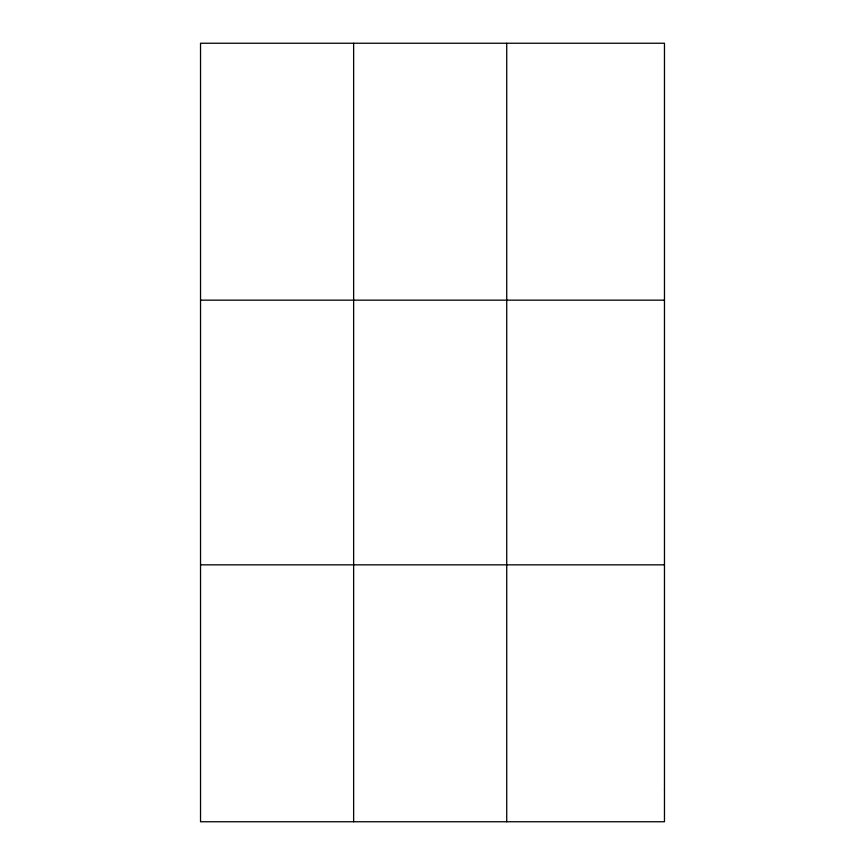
<?xml version="1.0" encoding="UTF-8"?>
<svg xmlns="http://www.w3.org/2000/svg" width="865" height="865" viewBox="0 0 865 865"><rect width="100%" height="100%" fill="white"/><g stroke="black" fill="none" stroke-linecap="round" stroke-linejoin="round"><path stroke-width="1.3" d="M353.634 821.75L353.634 43.25M506.728 821.75L506.728 43.25M200.529 300.155L664.471 300.155M200.529 564.845L664.471 564.845M664.471 789.637L664.471 821.75L200.529 821.75L200.529 43.25L664.471 43.25L664.471 789.637"/></g></svg>
